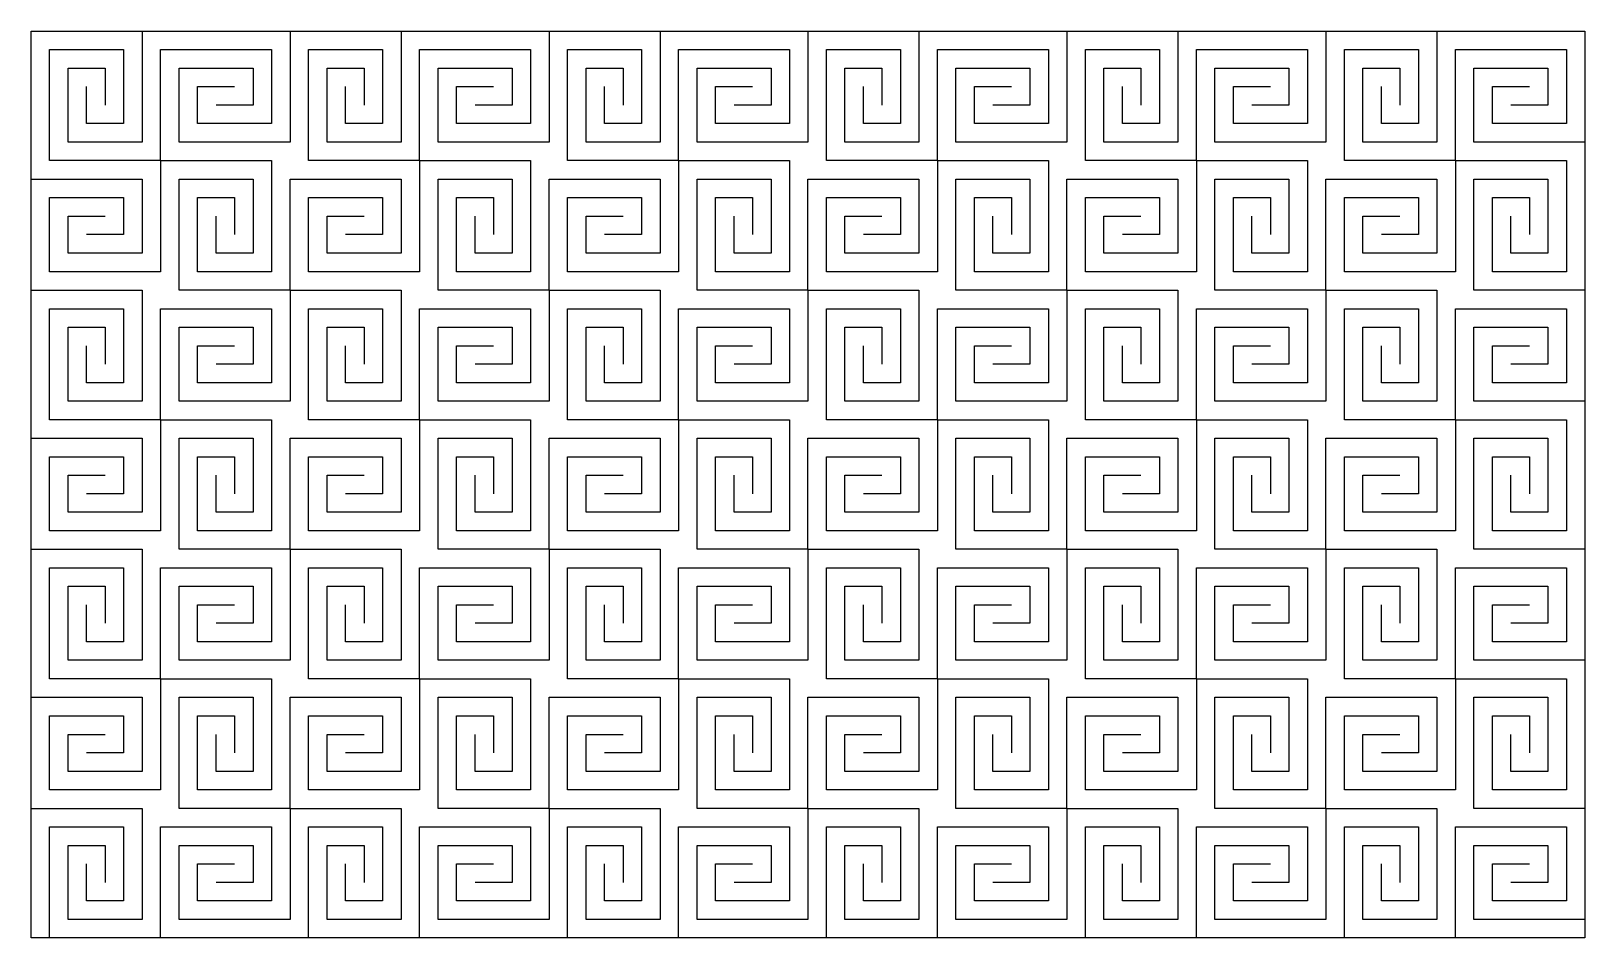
# Model space of a CAD drawing. Header units: millimetres. Extents: x 0 to 120, y 0 to 70.
import ezdxf

# ---------------------------------------------------------------- set-up
doc = ezdxf.new("R2010")
doc.units = ezdxf.units.MM
doc.layers.add('CUT', color=1, linetype='CONTINUOUS')

msp = doc.modelspace()

# ---------------------------------------------------------------- linework, layer by layer
at = {"layer": 'CUT'}
for points in [[(0, 70), (8.5714, 70), (8.5714, 61.4286), (2.8571, 61.4286), (2.8571, 67.1429), (5.7143, 67.1429), (5.7143, 64.2857)], [(0, 70), (120, 70), (120, 0), (0, 0), (0, 70)], [(20, 70), (20, 61.4286), (11.4286, 61.4286), (11.4286, 67.1429), (17.1429, 67.1429), (17.1429, 64.2857), (14.2857, 64.2857)], [(20, 70), (28.5714, 70), (28.5714, 61.4286), (22.8571, 61.4286), (22.8571, 67.1429), (25.7143, 67.1429), (25.7143, 64.2857)], [(40, 70), (40, 61.4286), (31.4286, 61.4286), (31.4286, 67.1429), (37.1429, 67.1429), (37.1429, 64.2857), (34.2857, 64.2857)], [(40, 70), (48.5714, 70), (48.5714, 61.4286), (42.8571, 61.4286), (42.8571, 67.1429), (45.7143, 67.1429), (45.7143, 64.2857)], [(60, 70), (60, 61.4286), (51.4286, 61.4286), (51.4286, 67.1429), (57.1429, 67.1429), (57.1429, 64.2857), (54.2857, 64.2857)], [(60, 70), (68.5714, 70), (68.5714, 61.4286), (62.8571, 61.4286), (62.8571, 67.1429), (65.7143, 67.1429), (65.7143, 64.2857)], [(80, 70), (80, 61.4286), (71.4286, 61.4286), (71.4286, 67.1429), (77.1429, 67.1429), (77.1429, 64.2857), (74.2857, 64.2857)], [(80, 70), (88.5714, 70), (88.5714, 61.4286), (82.8571, 61.4286), (82.8571, 67.1429), (85.7143, 67.1429), (85.7143, 64.2857)], [(100, 70), (100, 61.4286), (91.4286, 61.4286), (91.4286, 67.1429), (97.1429, 67.1429), (97.1429, 64.2857), (94.2857, 64.2857)], [(100, 70), (108.5714, 70), (108.5714, 61.4286), (102.8571, 61.4286), (102.8571, 67.1429), (105.7143, 67.1429), (105.7143, 64.2857)], [(120, 70), (120, 61.4286), (111.4286, 61.4286), (111.4286, 67.1429), (117.1429, 67.1429), (117.1429, 64.2857), (114.2857, 64.2857)], [(10, 60), (1.4286, 60), (1.4286, 68.5714), (7.1429, 68.5714), (7.1429, 62.8571), (4.2857, 62.8571), (4.2857, 65.7143)], [(10, 60), (10, 68.5714), (18.5714, 68.5714), (18.5714, 62.8571), (12.8571, 62.8571), (12.8571, 65.7143), (15.7143, 65.7143)], [(30, 60), (21.4286, 60), (21.4286, 68.5714), (27.1429, 68.5714), (27.1429, 62.8571), (24.2857, 62.8571), (24.2857, 65.7143)], [(30, 60), (30, 68.5714), (38.5714, 68.5714), (38.5714, 62.8571), (32.8571, 62.8571), (32.8571, 65.7143), (35.7143, 65.7143)], [(50, 60), (41.4286, 60), (41.4286, 68.5714), (47.1429, 68.5714), (47.1429, 62.8571), (44.2857, 62.8571), (44.2857, 65.7143)], [(50, 60), (50, 68.5714), (58.5714, 68.5714), (58.5714, 62.8571), (52.8571, 62.8571), (52.8571, 65.7143), (55.7143, 65.7143)], [(70, 60), (61.4286, 60), (61.4286, 68.5714), (67.1429, 68.5714), (67.1429, 62.8571), (64.2857, 62.8571), (64.2857, 65.7143)], [(70, 60), (70, 68.5714), (78.5714, 68.5714), (78.5714, 62.8571), (72.8571, 62.8571), (72.8571, 65.7143), (75.7143, 65.7143)], [(90, 60), (81.4286, 60), (81.4286, 68.5714), (87.1429, 68.5714), (87.1429, 62.8571), (84.2857, 62.8571), (84.2857, 65.7143)], [(90, 60), (90, 68.5714), (98.5714, 68.5714), (98.5714, 62.8571), (92.8571, 62.8571), (92.8571, 65.7143), (95.7143, 65.7143)], [(110, 60), (101.4286, 60), (101.4286, 68.5714), (107.1429, 68.5714), (107.1429, 62.8571), (104.2857, 62.8571), (104.2857, 65.7143)], [(110, 60), (110, 68.5714), (118.5714, 68.5714), (118.5714, 62.8571), (112.8571, 62.8571), (112.8571, 65.7143), (115.7143, 65.7143)], [(10, 60), (10, 51.4286), (1.4286, 51.4286), (1.4286, 57.1429), (7.1429, 57.1429), (7.1429, 54.2857), (4.2857, 54.2857)], [(10, 60), (18.5714, 60), (18.5714, 51.4286), (12.8571, 51.4286), (12.8571, 57.1429), (15.7143, 57.1429), (15.7143, 54.2857)], [(30, 60), (30, 51.4286), (21.4286, 51.4286), (21.4286, 57.1429), (27.1429, 57.1429), (27.1429, 54.2857), (24.2857, 54.2857)], [(30, 60), (38.5714, 60), (38.5714, 51.4286), (32.8571, 51.4286), (32.8571, 57.1429), (35.7143, 57.1429), (35.7143, 54.2857)], [(50, 60), (50, 51.4286), (41.4286, 51.4286), (41.4286, 57.1429), (47.1429, 57.1429), (47.1429, 54.2857), (44.2857, 54.2857)], [(50, 60), (58.5714, 60), (58.5714, 51.4286), (52.8571, 51.4286), (52.8571, 57.1429), (55.7143, 57.1429), (55.7143, 54.2857)], [(70, 60), (70, 51.4286), (61.4286, 51.4286), (61.4286, 57.1429), (67.1429, 57.1429), (67.1429, 54.2857), (64.2857, 54.2857)], [(70, 60), (78.5714, 60), (78.5714, 51.4286), (72.8571, 51.4286), (72.8571, 57.1429), (75.7143, 57.1429), (75.7143, 54.2857)], [(90, 60), (90, 51.4286), (81.4286, 51.4286), (81.4286, 57.1429), (87.1429, 57.1429), (87.1429, 54.2857), (84.2857, 54.2857)], [(90, 60), (98.5714, 60), (98.5714, 51.4286), (92.8571, 51.4286), (92.8571, 57.1429), (95.7143, 57.1429), (95.7143, 54.2857)], [(110, 60), (110, 51.4286), (101.4286, 51.4286), (101.4286, 57.1429), (107.1429, 57.1429), (107.1429, 54.2857), (104.2857, 54.2857)], [(110, 60), (118.5714, 60), (118.5714, 51.4286), (112.8571, 51.4286), (112.8571, 57.1429), (115.7143, 57.1429), (115.7143, 54.2857)], [(0, 50), (0, 58.5714), (8.5714, 58.5714), (8.5714, 52.8571), (2.8571, 52.8571), (2.8571, 55.7143), (5.7143, 55.7143)], [(20, 50), (11.4286, 50), (11.4286, 58.5714), (17.1429, 58.5714), (17.1429, 52.8571), (14.2857, 52.8571), (14.2857, 55.7143)], [(20, 50), (20, 58.5714), (28.5714, 58.5714), (28.5714, 52.8571), (22.8571, 52.8571), (22.8571, 55.7143), (25.7143, 55.7143)], [(40, 50), (31.4286, 50), (31.4286, 58.5714), (37.1429, 58.5714), (37.1429, 52.8571), (34.2857, 52.8571), (34.2857, 55.7143)], [(40, 50), (40, 58.5714), (48.5714, 58.5714), (48.5714, 52.8571), (42.8571, 52.8571), (42.8571, 55.7143), (45.7143, 55.7143)], [(60, 50), (51.4286, 50), (51.4286, 58.5714), (57.1429, 58.5714), (57.1429, 52.8571), (54.2857, 52.8571), (54.2857, 55.7143)], [(60, 50), (60, 58.5714), (68.5714, 58.5714), (68.5714, 52.8571), (62.8571, 52.8571), (62.8571, 55.7143), (65.7143, 55.7143)], [(80, 50), (71.4286, 50), (71.4286, 58.5714), (77.1429, 58.5714), (77.1429, 52.8571), (74.2857, 52.8571), (74.2857, 55.7143)], [(80, 50), (80, 58.5714), (88.5714, 58.5714), (88.5714, 52.8571), (82.8571, 52.8571), (82.8571, 55.7143), (85.7143, 55.7143)], [(100, 50), (91.4286, 50), (91.4286, 58.5714), (97.1429, 58.5714), (97.1429, 52.8571), (94.2857, 52.8571), (94.2857, 55.7143)], [(100, 50), (100, 58.5714), (108.5714, 58.5714), (108.5714, 52.8571), (102.8571, 52.8571), (102.8571, 55.7143), (105.7143, 55.7143)], [(120, 50), (111.4286, 50), (111.4286, 58.5714), (117.1429, 58.5714), (117.1429, 52.8571), (114.2857, 52.8571), (114.2857, 55.7143)], [(0, 50), (8.5714, 50), (8.5714, 41.4286), (2.8571, 41.4286), (2.8571, 47.1429), (5.7143, 47.1429), (5.7143, 44.2857)], [(20, 50), (20, 41.4286), (11.4286, 41.4286), (11.4286, 47.1429), (17.1429, 47.1429), (17.1429, 44.2857), (14.2857, 44.2857)], [(20, 50), (28.5714, 50), (28.5714, 41.4286), (22.8571, 41.4286), (22.8571, 47.1429), (25.7143, 47.1429), (25.7143, 44.2857)], [(40, 50), (40, 41.4286), (31.4286, 41.4286), (31.4286, 47.1429), (37.1429, 47.1429), (37.1429, 44.2857), (34.2857, 44.2857)], [(40, 50), (48.5714, 50), (48.5714, 41.4286), (42.8571, 41.4286), (42.8571, 47.1429), (45.7143, 47.1429), (45.7143, 44.2857)], [(60, 50), (60, 41.4286), (51.4286, 41.4286), (51.4286, 47.1429), (57.1429, 47.1429), (57.1429, 44.2857), (54.2857, 44.2857)], [(60, 50), (68.5714, 50), (68.5714, 41.4286), (62.8571, 41.4286), (62.8571, 47.1429), (65.7143, 47.1429), (65.7143, 44.2857)], [(80, 50), (80, 41.4286), (71.4286, 41.4286), (71.4286, 47.1429), (77.1429, 47.1429), (77.1429, 44.2857), (74.2857, 44.2857)], [(80, 50), (88.5714, 50), (88.5714, 41.4286), (82.8571, 41.4286), (82.8571, 47.1429), (85.7143, 47.1429), (85.7143, 44.2857)], [(100, 50), (100, 41.4286), (91.4286, 41.4286), (91.4286, 47.1429), (97.1429, 47.1429), (97.1429, 44.2857), (94.2857, 44.2857)], [(100, 50), (108.5714, 50), (108.5714, 41.4286), (102.8571, 41.4286), (102.8571, 47.1429), (105.7143, 47.1429), (105.7143, 44.2857)], [(120, 50), (120, 41.4286), (111.4286, 41.4286), (111.4286, 47.1429), (117.1429, 47.1429), (117.1429, 44.2857), (114.2857, 44.2857)], [(10, 40), (1.4286, 40), (1.4286, 48.5714), (7.1429, 48.5714), (7.1429, 42.8571), (4.2857, 42.8571), (4.2857, 45.7143)], [(10, 40), (10, 48.5714), (18.5714, 48.5714), (18.5714, 42.8571), (12.8571, 42.8571), (12.8571, 45.7143), (15.7143, 45.7143)], [(30, 40), (21.4286, 40), (21.4286, 48.5714), (27.1429, 48.5714), (27.1429, 42.8571), (24.2857, 42.8571), (24.2857, 45.7143)], [(30, 40), (30, 48.5714), (38.5714, 48.5714), (38.5714, 42.8571), (32.8571, 42.8571), (32.8571, 45.7143), (35.7143, 45.7143)], [(50, 40), (41.4286, 40), (41.4286, 48.5714), (47.1429, 48.5714), (47.1429, 42.8571), (44.2857, 42.8571), (44.2857, 45.7143)], [(50, 40), (50, 48.5714), (58.5714, 48.5714), (58.5714, 42.8571), (52.8571, 42.8571), (52.8571, 45.7143), (55.7143, 45.7143)], [(70, 40), (61.4286, 40), (61.4286, 48.5714), (67.1429, 48.5714), (67.1429, 42.8571), (64.2857, 42.8571), (64.2857, 45.7143)], [(70, 40), (70, 48.5714), (78.5714, 48.5714), (78.5714, 42.8571), (72.8571, 42.8571), (72.8571, 45.7143), (75.7143, 45.7143)], [(90, 40), (81.4286, 40), (81.4286, 48.5714), (87.1429, 48.5714), (87.1429, 42.8571), (84.2857, 42.8571), (84.2857, 45.7143)], [(90, 40), (90, 48.5714), (98.5714, 48.5714), (98.5714, 42.8571), (92.8571, 42.8571), (92.8571, 45.7143), (95.7143, 45.7143)], [(110, 40), (101.4286, 40), (101.4286, 48.5714), (107.1429, 48.5714), (107.1429, 42.8571), (104.2857, 42.8571), (104.2857, 45.7143)], [(110, 40), (110, 48.5714), (118.5714, 48.5714), (118.5714, 42.8571), (112.8571, 42.8571), (112.8571, 45.7143), (115.7143, 45.7143)], [(10, 40), (10, 31.4286), (1.4286, 31.4286), (1.4286, 37.1429), (7.1429, 37.1429), (7.1429, 34.2857), (4.2857, 34.2857)], [(10, 40), (18.5714, 40), (18.5714, 31.4286), (12.8571, 31.4286), (12.8571, 37.1429), (15.7143, 37.1429), (15.7143, 34.2857)], [(30, 40), (30, 31.4286), (21.4286, 31.4286), (21.4286, 37.1429), (27.1429, 37.1429), (27.1429, 34.2857), (24.2857, 34.2857)], [(30, 40), (38.5714, 40), (38.5714, 31.4286), (32.8571, 31.4286), (32.8571, 37.1429), (35.7143, 37.1429), (35.7143, 34.2857)], [(50, 40), (50, 31.4286), (41.4286, 31.4286), (41.4286, 37.1429), (47.1429, 37.1429), (47.1429, 34.2857), (44.2857, 34.2857)], [(50, 40), (58.5714, 40), (58.5714, 31.4286), (52.8571, 31.4286), (52.8571, 37.1429), (55.7143, 37.1429), (55.7143, 34.2857)], [(70, 40), (70, 31.4286), (61.4286, 31.4286), (61.4286, 37.1429), (67.1429, 37.1429), (67.1429, 34.2857), (64.2857, 34.2857)], [(70, 40), (78.5714, 40), (78.5714, 31.4286), (72.8571, 31.4286), (72.8571, 37.1429), (75.7143, 37.1429), (75.7143, 34.2857)], [(90, 40), (90, 31.4286), (81.4286, 31.4286), (81.4286, 37.1429), (87.1429, 37.1429), (87.1429, 34.2857), (84.2857, 34.2857)], [(90, 40), (98.5714, 40), (98.5714, 31.4286), (92.8571, 31.4286), (92.8571, 37.1429), (95.7143, 37.1429), (95.7143, 34.2857)], [(110, 40), (110, 31.4286), (101.4286, 31.4286), (101.4286, 37.1429), (107.1429, 37.1429), (107.1429, 34.2857), (104.2857, 34.2857)], [(110, 40), (118.5714, 40), (118.5714, 31.4286), (112.8571, 31.4286), (112.8571, 37.1429), (115.7143, 37.1429), (115.7143, 34.2857)], [(0, 30), (0, 38.5714), (8.5714, 38.5714), (8.5714, 32.8571), (2.8571, 32.8571), (2.8571, 35.7143), (5.7143, 35.7143)], [(20, 30), (11.4286, 30), (11.4286, 38.5714), (17.1429, 38.5714), (17.1429, 32.8571), (14.2857, 32.8571), (14.2857, 35.7143)], [(20, 30), (20, 38.5714), (28.5714, 38.5714), (28.5714, 32.8571), (22.8571, 32.8571), (22.8571, 35.7143), (25.7143, 35.7143)], [(40, 30), (31.4286, 30), (31.4286, 38.5714), (37.1429, 38.5714), (37.1429, 32.8571), (34.2857, 32.8571), (34.2857, 35.7143)], [(40, 30), (40, 38.5714), (48.5714, 38.5714), (48.5714, 32.8571), (42.8571, 32.8571), (42.8571, 35.7143), (45.7143, 35.7143)], [(60, 30), (51.4286, 30), (51.4286, 38.5714), (57.1429, 38.5714), (57.1429, 32.8571), (54.2857, 32.8571), (54.2857, 35.7143)], [(60, 30), (60, 38.5714), (68.5714, 38.5714), (68.5714, 32.8571), (62.8571, 32.8571), (62.8571, 35.7143), (65.7143, 35.7143)], [(80, 30), (71.4286, 30), (71.4286, 38.5714), (77.1429, 38.5714), (77.1429, 32.8571), (74.2857, 32.8571), (74.2857, 35.7143)], [(80, 30), (80, 38.5714), (88.5714, 38.5714), (88.5714, 32.8571), (82.8571, 32.8571), (82.8571, 35.7143), (85.7143, 35.7143)], [(100, 30), (91.4286, 30), (91.4286, 38.5714), (97.1429, 38.5714), (97.1429, 32.8571), (94.2857, 32.8571), (94.2857, 35.7143)], [(100, 30), (100, 38.5714), (108.5714, 38.5714), (108.5714, 32.8571), (102.8571, 32.8571), (102.8571, 35.7143), (105.7143, 35.7143)], [(120, 30), (111.4286, 30), (111.4286, 38.5714), (117.1429, 38.5714), (117.1429, 32.8571), (114.2857, 32.8571), (114.2857, 35.7143)], [(0, 30), (8.5714, 30), (8.5714, 21.4286), (2.8571, 21.4286), (2.8571, 27.1429), (5.7143, 27.1429), (5.7143, 24.2857)], [(20, 30), (20, 21.4286), (11.4286, 21.4286), (11.4286, 27.1429), (17.1429, 27.1429), (17.1429, 24.2857), (14.2857, 24.2857)], [(20, 30), (28.5714, 30), (28.5714, 21.4286), (22.8571, 21.4286), (22.8571, 27.1429), (25.7143, 27.1429), (25.7143, 24.2857)], [(40, 30), (40, 21.4286), (31.4286, 21.4286), (31.4286, 27.1429), (37.1429, 27.1429), (37.1429, 24.2857), (34.2857, 24.2857)], [(40, 30), (48.5714, 30), (48.5714, 21.4286), (42.8571, 21.4286), (42.8571, 27.1429), (45.7143, 27.1429), (45.7143, 24.2857)], [(60, 30), (60, 21.4286), (51.4286, 21.4286), (51.4286, 27.1429), (57.1429, 27.1429), (57.1429, 24.2857), (54.2857, 24.2857)], [(60, 30), (68.5714, 30), (68.5714, 21.4286), (62.8571, 21.4286), (62.8571, 27.1429), (65.7143, 27.1429), (65.7143, 24.2857)], [(80, 30), (80, 21.4286), (71.4286, 21.4286), (71.4286, 27.1429), (77.1429, 27.1429), (77.1429, 24.2857), (74.2857, 24.2857)], [(80, 30), (88.5714, 30), (88.5714, 21.4286), (82.8571, 21.4286), (82.8571, 27.1429), (85.7143, 27.1429), (85.7143, 24.2857)], [(100, 30), (100, 21.4286), (91.4286, 21.4286), (91.4286, 27.1429), (97.1429, 27.1429), (97.1429, 24.2857), (94.2857, 24.2857)], [(100, 30), (108.5714, 30), (108.5714, 21.4286), (102.8571, 21.4286), (102.8571, 27.1429), (105.7143, 27.1429), (105.7143, 24.2857)], [(120, 30), (120, 21.4286), (111.4286, 21.4286), (111.4286, 27.1429), (117.1429, 27.1429), (117.1429, 24.2857), (114.2857, 24.2857)], [(10, 20), (1.4286, 20), (1.4286, 28.5714), (7.1429, 28.5714), (7.1429, 22.8571), (4.2857, 22.8571), (4.2857, 25.7143)], [(10, 20), (10, 28.5714), (18.5714, 28.5714), (18.5714, 22.8571), (12.8571, 22.8571), (12.8571, 25.7143), (15.7143, 25.7143)], [(30, 20), (21.4286, 20), (21.4286, 28.5714), (27.1429, 28.5714), (27.1429, 22.8571), (24.2857, 22.8571), (24.2857, 25.7143)], [(30, 20), (30, 28.5714), (38.5714, 28.5714), (38.5714, 22.8571), (32.8571, 22.8571), (32.8571, 25.7143), (35.7143, 25.7143)], [(50, 20), (41.4286, 20), (41.4286, 28.5714), (47.1429, 28.5714), (47.1429, 22.8571), (44.2857, 22.8571), (44.2857, 25.7143)], [(50, 20), (50, 28.5714), (58.5714, 28.5714), (58.5714, 22.8571), (52.8571, 22.8571), (52.8571, 25.7143), (55.7143, 25.7143)], [(70, 20), (61.4286, 20), (61.4286, 28.5714), (67.1429, 28.5714), (67.1429, 22.8571), (64.2857, 22.8571), (64.2857, 25.7143)], [(70, 20), (70, 28.5714), (78.5714, 28.5714), (78.5714, 22.8571), (72.8571, 22.8571), (72.8571, 25.7143), (75.7143, 25.7143)], [(90, 20), (81.4286, 20), (81.4286, 28.5714), (87.1429, 28.5714), (87.1429, 22.8571), (84.2857, 22.8571), (84.2857, 25.7143)], [(90, 20), (90, 28.5714), (98.5714, 28.5714), (98.5714, 22.8571), (92.8571, 22.8571), (92.8571, 25.7143), (95.7143, 25.7143)], [(110, 20), (101.4286, 20), (101.4286, 28.5714), (107.1429, 28.5714), (107.1429, 22.8571), (104.2857, 22.8571), (104.2857, 25.7143)], [(110, 20), (110, 28.5714), (118.5714, 28.5714), (118.5714, 22.8571), (112.8571, 22.8571), (112.8571, 25.7143), (115.7143, 25.7143)], [(10, 20), (10, 11.4286), (1.4286, 11.4286), (1.4286, 17.1429), (7.1429, 17.1429), (7.1429, 14.2857), (4.2857, 14.2857)], [(10, 20), (18.5714, 20), (18.5714, 11.4286), (12.8571, 11.4286), (12.8571, 17.1429), (15.7143, 17.1429), (15.7143, 14.2857)], [(30, 20), (30, 11.4286), (21.4286, 11.4286), (21.4286, 17.1429), (27.1429, 17.1429), (27.1429, 14.2857), (24.2857, 14.2857)], [(30, 20), (38.5714, 20), (38.5714, 11.4286), (32.8571, 11.4286), (32.8571, 17.1429), (35.7143, 17.1429), (35.7143, 14.2857)], [(50, 20), (50, 11.4286), (41.4286, 11.4286), (41.4286, 17.1429), (47.1429, 17.1429), (47.1429, 14.2857), (44.2857, 14.2857)], [(50, 20), (58.5714, 20), (58.5714, 11.4286), (52.8571, 11.4286), (52.8571, 17.1429), (55.7143, 17.1429), (55.7143, 14.2857)], [(70, 20), (70, 11.4286), (61.4286, 11.4286), (61.4286, 17.1429), (67.1429, 17.1429), (67.1429, 14.2857), (64.2857, 14.2857)], [(70, 20), (78.5714, 20), (78.5714, 11.4286), (72.8571, 11.4286), (72.8571, 17.1429), (75.7143, 17.1429), (75.7143, 14.2857)], [(90, 20), (90, 11.4286), (81.4286, 11.4286), (81.4286, 17.1429), (87.1429, 17.1429), (87.1429, 14.2857), (84.2857, 14.2857)], [(90, 20), (98.5714, 20), (98.5714, 11.4286), (92.8571, 11.4286), (92.8571, 17.1429), (95.7143, 17.1429), (95.7143, 14.2857)], [(110, 20), (110, 11.4286), (101.4286, 11.4286), (101.4286, 17.1429), (107.1429, 17.1429), (107.1429, 14.2857), (104.2857, 14.2857)], [(110, 20), (118.5714, 20), (118.5714, 11.4286), (112.8571, 11.4286), (112.8571, 17.1429), (115.7143, 17.1429), (115.7143, 14.2857)], [(0, 10), (0, 18.5714), (8.5714, 18.5714), (8.5714, 12.8571), (2.8571, 12.8571), (2.8571, 15.7143), (5.7143, 15.7143)], [(20, 10), (11.4286, 10), (11.4286, 18.5714), (17.1429, 18.5714), (17.1429, 12.8571), (14.2857, 12.8571), (14.2857, 15.7143)], [(20, 10), (20, 18.5714), (28.5714, 18.5714), (28.5714, 12.8571), (22.8571, 12.8571), (22.8571, 15.7143), (25.7143, 15.7143)], [(40, 10), (31.4286, 10), (31.4286, 18.5714), (37.1429, 18.5714), (37.1429, 12.8571), (34.2857, 12.8571), (34.2857, 15.7143)], [(40, 10), (40, 18.5714), (48.5714, 18.5714), (48.5714, 12.8571), (42.8571, 12.8571), (42.8571, 15.7143), (45.7143, 15.7143)], [(60, 10), (51.4286, 10), (51.4286, 18.5714), (57.1429, 18.5714), (57.1429, 12.8571), (54.2857, 12.8571), (54.2857, 15.7143)], [(60, 10), (60, 18.5714), (68.5714, 18.5714), (68.5714, 12.8571), (62.8571, 12.8571), (62.8571, 15.7143), (65.7143, 15.7143)], [(80, 10), (71.4286, 10), (71.4286, 18.5714), (77.1429, 18.5714), (77.1429, 12.8571), (74.2857, 12.8571), (74.2857, 15.7143)], [(80, 10), (80, 18.5714), (88.5714, 18.5714), (88.5714, 12.8571), (82.8571, 12.8571), (82.8571, 15.7143), (85.7143, 15.7143)], [(100, 10), (91.4286, 10), (91.4286, 18.5714), (97.1429, 18.5714), (97.1429, 12.8571), (94.2857, 12.8571), (94.2857, 15.7143)], [(100, 10), (100, 18.5714), (108.5714, 18.5714), (108.5714, 12.8571), (102.8571, 12.8571), (102.8571, 15.7143), (105.7143, 15.7143)], [(120, 10), (111.4286, 10), (111.4286, 18.5714), (117.1429, 18.5714), (117.1429, 12.8571), (114.2857, 12.8571), (114.2857, 15.7143)], [(0, 10), (8.5714, 10), (8.5714, 1.4286), (2.8571, 1.4286), (2.8571, 7.1429), (5.7143, 7.1429), (5.7143, 4.2857)], [(20, 10), (20, 1.4286), (11.4286, 1.4286), (11.4286, 7.1429), (17.1429, 7.1429), (17.1429, 4.2857), (14.2857, 4.2857)], [(20, 10), (28.5714, 10), (28.5714, 1.4286), (22.8571, 1.4286), (22.8571, 7.1429), (25.7143, 7.1429), (25.7143, 4.2857)], [(40, 10), (40, 1.4286), (31.4286, 1.4286), (31.4286, 7.1429), (37.1429, 7.1429), (37.1429, 4.2857), (34.2857, 4.2857)], [(40, 10), (48.5714, 10), (48.5714, 1.4286), (42.8571, 1.4286), (42.8571, 7.1429), (45.7143, 7.1429), (45.7143, 4.2857)], [(60, 10), (60, 1.4286), (51.4286, 1.4286), (51.4286, 7.1429), (57.1429, 7.1429), (57.1429, 4.2857), (54.2857, 4.2857)], [(60, 10), (68.5714, 10), (68.5714, 1.4286), (62.8571, 1.4286), (62.8571, 7.1429), (65.7143, 7.1429), (65.7143, 4.2857)], [(80, 10), (80, 1.4286), (71.4286, 1.4286), (71.4286, 7.1429), (77.1429, 7.1429), (77.1429, 4.2857), (74.2857, 4.2857)], [(80, 10), (88.5714, 10), (88.5714, 1.4286), (82.8571, 1.4286), (82.8571, 7.1429), (85.7143, 7.1429), (85.7143, 4.2857)], [(100, 10), (100, 1.4286), (91.4286, 1.4286), (91.4286, 7.1429), (97.1429, 7.1429), (97.1429, 4.2857), (94.2857, 4.2857)], [(100, 10), (108.5714, 10), (108.5714, 1.4286), (102.8571, 1.4286), (102.8571, 7.1429), (105.7143, 7.1429), (105.7143, 4.2857)], [(120, 10), (120, 1.4286), (111.4286, 1.4286), (111.4286, 7.1429), (117.1429, 7.1429), (117.1429, 4.2857), (114.2857, 4.2857)], [(10, 0), (1.4286, 0), (1.4286, 8.5714), (7.1429, 8.5714), (7.1429, 2.8571), (4.2857, 2.8571), (4.2857, 5.7143)], [(10, 0), (10, 8.5714), (18.5714, 8.5714), (18.5714, 2.8571), (12.8571, 2.8571), (12.8571, 5.7143), (15.7143, 5.7143)], [(30, 0), (21.4286, 0), (21.4286, 8.5714), (27.1429, 8.5714), (27.1429, 2.8571), (24.2857, 2.8571), (24.2857, 5.7143)], [(30, 0), (30, 8.5714), (38.5714, 8.5714), (38.5714, 2.8571), (32.8571, 2.8571), (32.8571, 5.7143), (35.7143, 5.7143)], [(50, 0), (41.4286, 0), (41.4286, 8.5714), (47.1429, 8.5714), (47.1429, 2.8571), (44.2857, 2.8571), (44.2857, 5.7143)], [(50, 0), (50, 8.5714), (58.5714, 8.5714), (58.5714, 2.8571), (52.8571, 2.8571), (52.8571, 5.7143), (55.7143, 5.7143)], [(70, 0), (61.4286, 0), (61.4286, 8.5714), (67.1429, 8.5714), (67.1429, 2.8571), (64.2857, 2.8571), (64.2857, 5.7143)], [(70, 0), (70, 8.5714), (78.5714, 8.5714), (78.5714, 2.8571), (72.8571, 2.8571), (72.8571, 5.7143), (75.7143, 5.7143)], [(90, 0), (81.4286, 0), (81.4286, 8.5714), (87.1429, 8.5714), (87.1429, 2.8571), (84.2857, 2.8571), (84.2857, 5.7143)], [(90, 0), (90, 8.5714), (98.5714, 8.5714), (98.5714, 2.8571), (92.8571, 2.8571), (92.8571, 5.7143), (95.7143, 5.7143)], [(110, 0), (101.4286, 0), (101.4286, 8.5714), (107.1429, 8.5714), (107.1429, 2.8571), (104.2857, 2.8571), (104.2857, 5.7143)], [(110, 0), (110, 8.5714), (118.5714, 8.5714), (118.5714, 2.8571), (112.8571, 2.8571), (112.8571, 5.7143), (115.7143, 5.7143)]]:
    msp.add_lwpolyline(points, dxfattribs=at)

doc.saveas('drawing.dxf')
